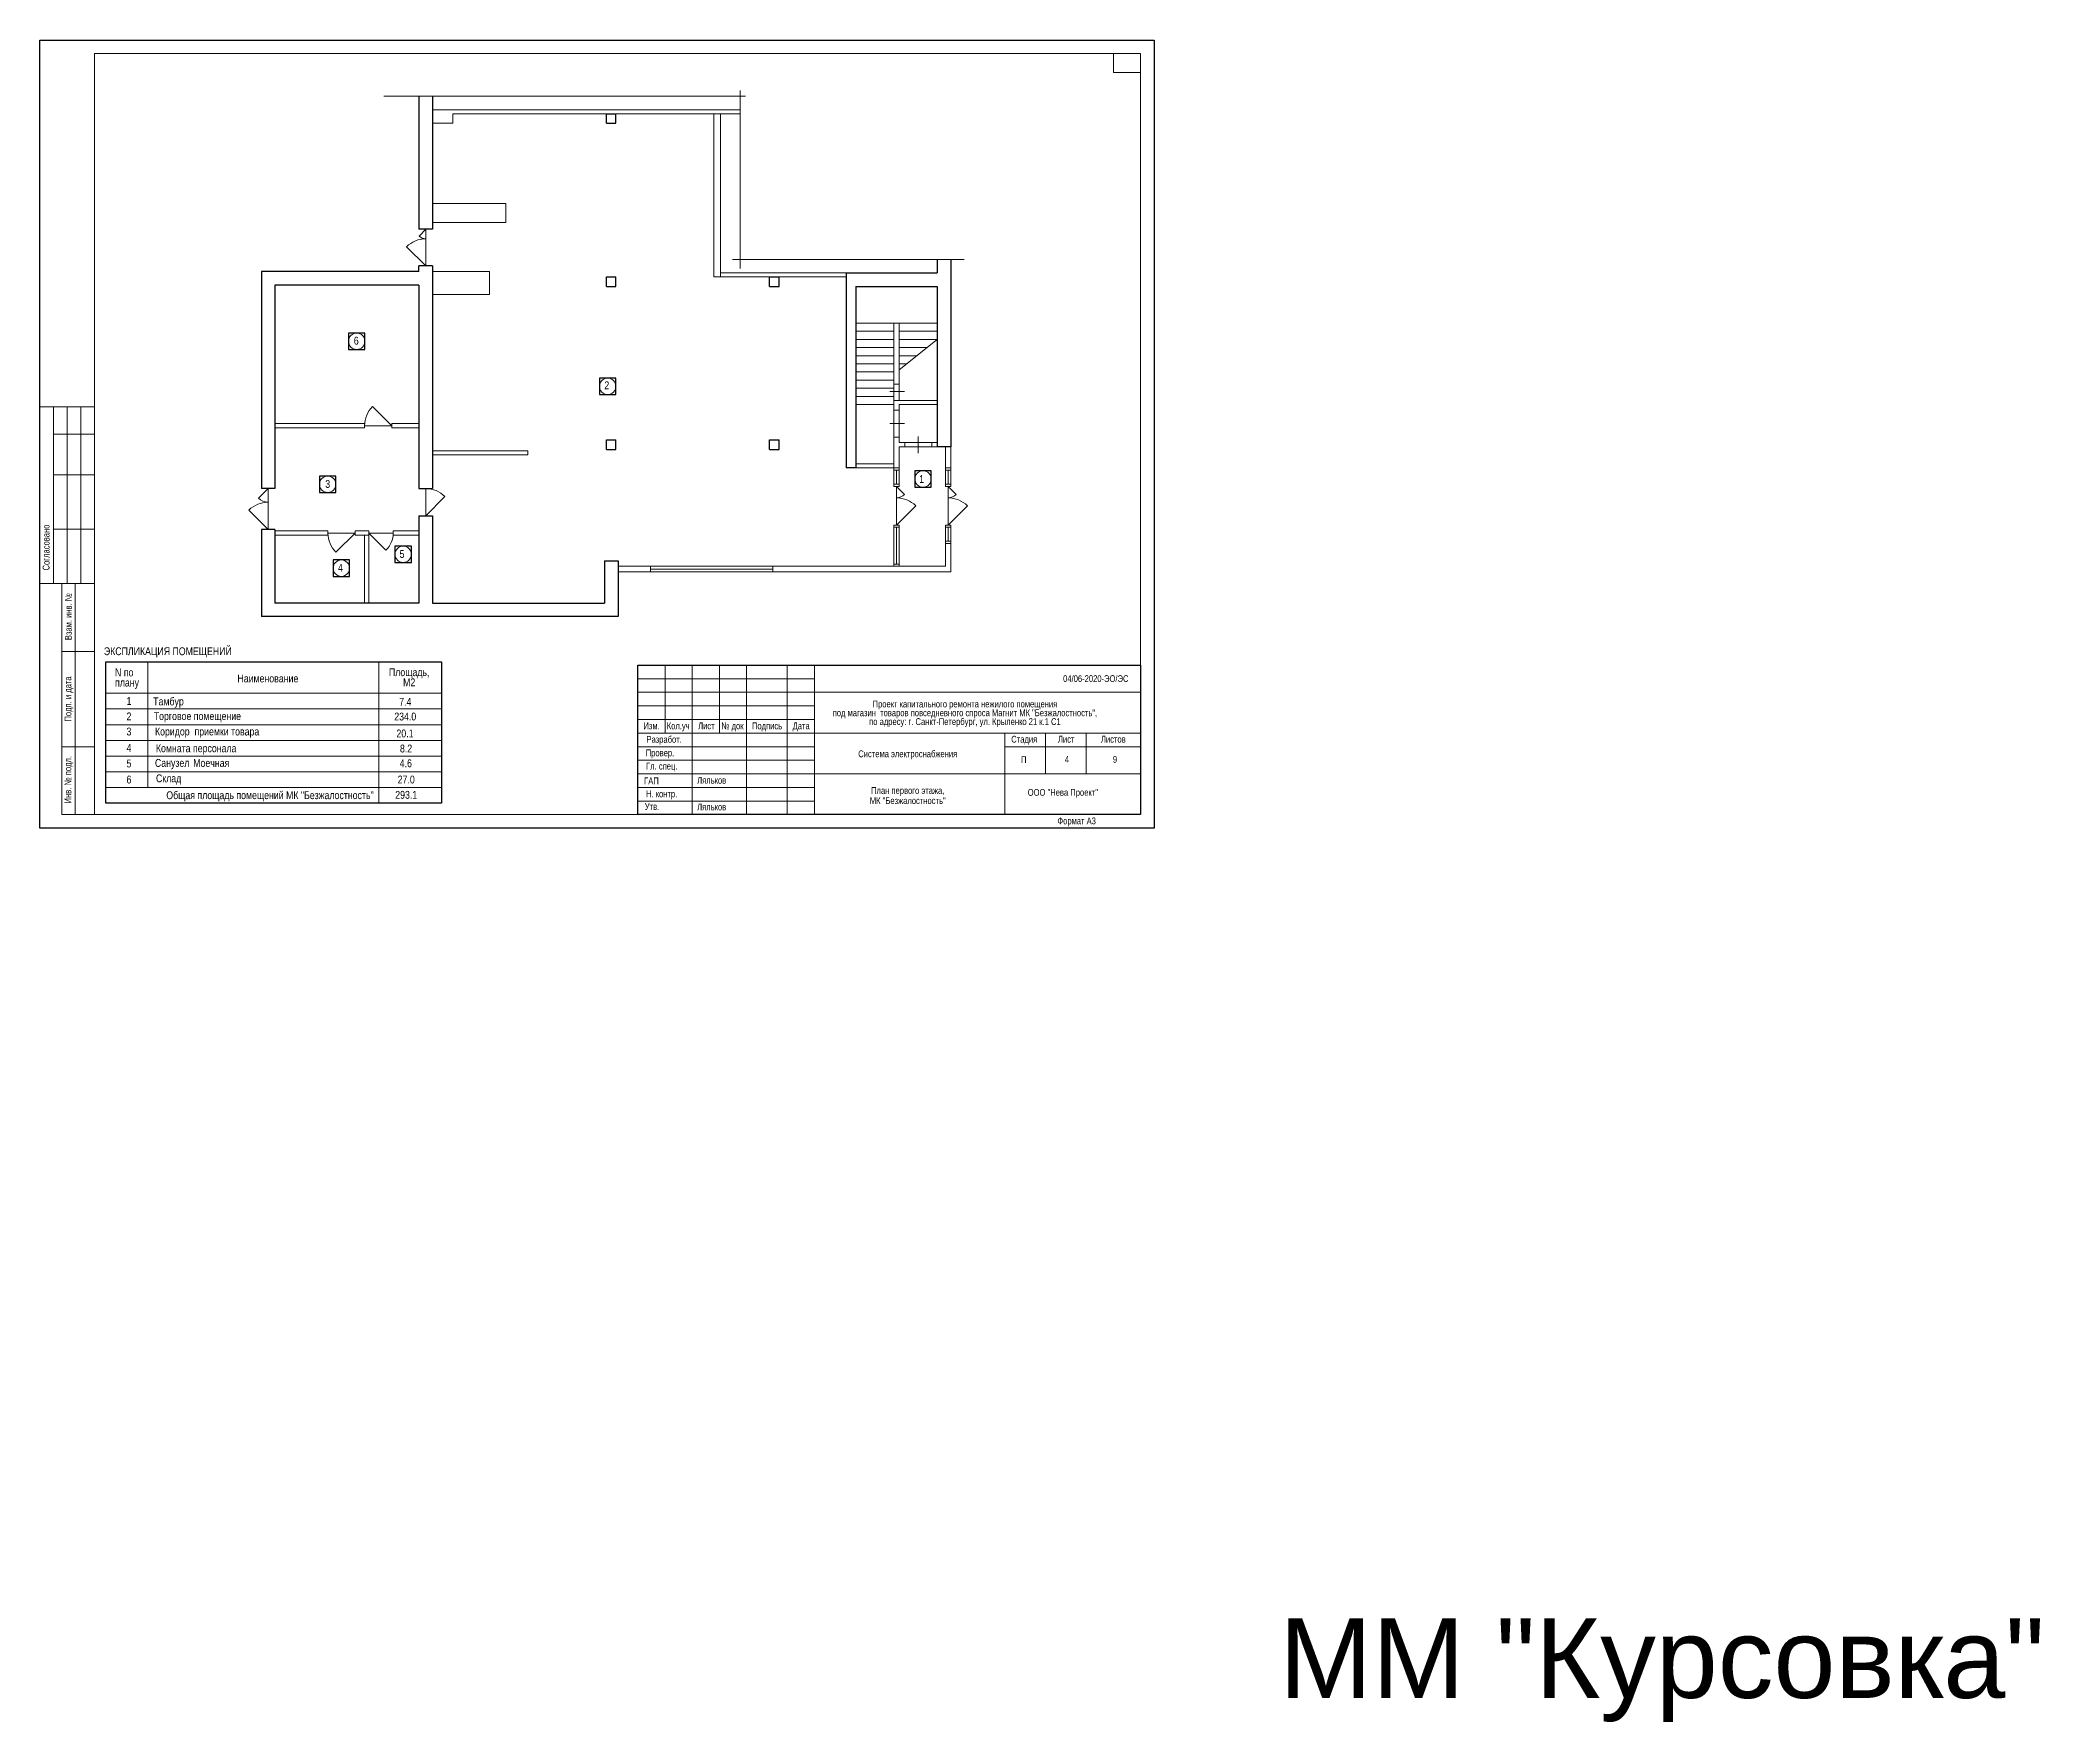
# Model space of a CAD drawing. Header units: metres. Extents: x -57 to 98, y -400 to -253.
# Drawn here: x -57.3 to 16.3, y -314.8 to -252.9 of the extents above; entities that cross this region are included whole.
import ezdxf
from ezdxf.enums import TextEntityAlignment as Align

# ---------------------------------------------------------------- set-up
doc = ezdxf.new("R2010")
doc.units = ezdxf.units.M
doc.header["$MEASUREMENT"] = 0
for name, color, linetype in [('YOLO_FRAME', 1, 'Continuous'), ('YOLO_STAMP', 1, 'Continuous'), ('YOLO_TABLE', 1, 'Continuous')]:
    doc.layers.add(name, color=color, linetype=linetype)
doc.styles.add('Style-Arial', font='arial.ttf')

msp = doc.modelspace()

# ---------------------------------------------------------------- linework, layer by layer
at = {"color": 7, "linetype": 'Continuous', "lineweight": 0}
for p, q in [((-57.316, -252.897), (-16.316, -252.897)), ((-57.316, -281.897), (-57.316, -252.897)), ((-16.316, -252.897), (-16.316, -281.897)), ((-31.355, -254.96), (-44.664, -254.96)), ((-31.554, -254.759), (-31.554, -261.303)), ((-43.827, -260.504), (-43.12, -261.211)), ((-43.12, -259.861), (-43.367, -260.108)), ((-43.12, -259.861), (-43.12, -261.211)), ((-23.303, -260.978), (-31.827, -260.978)), ((-27.295, -263.311), (-24.295, -263.311)), ((-27.295, -263.611), (-25.895, -263.611)), ((-27.295, -263.911), (-25.895, -263.911)), ((-27.295, -264.211), (-25.895, -264.211)), ((-25.695, -263.611), (-24.295, -263.611)), ((-24.295, -263.911), (-25.695, -265.028)), ((-25.695, -263.911), (-24.295, -263.911)), ((-25.695, -264.211), (-24.671, -264.211)), ((-27.295, -264.511), (-25.895, -264.511)), ((-27.295, -264.811), (-25.895, -264.811)), ((-25.695, -264.511), (-25.046, -264.511)), ((-25.695, -264.811), (-25.422, -264.811)), ((-27.295, -265.111), (-25.895, -265.111)), ((-27.295, -265.411), (-25.895, -265.411)), ((-25.895, -265.561), (-25.895, -266.161)), ((-25.695, -265.561), (-25.695, -266.161)), ((-44.37, -267.086), (-45.077, -266.379)), ((-27.295, -265.711), (-25.895, -265.711)), ((-27.295, -266.011), (-25.895, -266.011)), ((-27.295, -266.311), (-25.895, -266.311)), ((-26.047, -265.827), (-25.504, -265.827)), ((-45.37, -267.086), (-44.37, -267.086)), ((-26.047, -267.011), (-25.504, -267.011)), ((-25.895, -267.511), (-25.895, -266.511)), ((-25.695, -266.511), (-25.695, -267.511)), ((-25.495, -267.711), (-24.495, -267.711)), ((-25.495, -267.861), (-24.495, -267.861)), ((-24.995, -267.487), (-24.995, -268.102)), ((-25.895, -268.721), (-25.895, -269.241)), ((-25.795, -268.721), (-25.795, -269.241)), ((-25.795, -269.321), (-25.795, -270.741)), ((-25.795, -269.321), (-25.498, -269.618)), ((-25.695, -268.721), (-25.695, -269.241)), ((-23.995, -268.721), (-23.995, -269.241)), ((-23.895, -268.721), (-23.895, -269.241)), ((-23.895, -269.321), (-23.895, -270.741)), ((-23.895, -269.321), (-23.598, -269.618)), ((-23.795, -268.721), (-23.795, -269.241)), ((-48.92, -269.401), (-49.273, -269.754)), ((-48.92, -269.401), (-48.92, -270.901)), ((-43.12, -269.401), (-43.12, -270.401)), ((-43.12, -270.401), (-42.413, -269.694)), ((-25.088, -270.034), (-25.795, -270.741)), ((-23.188, -270.034), (-23.895, -270.741)), ((-49.627, -270.194), (-48.92, -270.901)), ((-25.895, -270.821), (-25.895, -272.261)), ((-25.795, -270.821), (-25.795, -272.181)), ((-25.695, -270.821), (-25.695, -272.261)), ((-23.995, -270.821), (-23.995, -271.341)), ((-23.895, -271.341), (-23.895, -270.821)), ((-23.795, -271.341), (-23.795, -270.821)), ((-45.72, -271.036), (-46.72, -271.036)), ((-45.72, -271.036), (-46.427, -271.743)), ((-44.32, -271.036), (-45.22, -271.036)), ((-45.22, -271.036), (-44.584, -271.672)), ((-30.345, -272.261), (-34.845, -272.261)), ((-34.845, -272.361), (-30.345, -272.361)), ((-30.345, -272.461), (-34.845, -272.461)), ((-35.316, -276.397), (-28.816, -276.397)), ((-35.316, -276.897), (-28.816, -276.897)), ((-35.316, -277.397), (-28.816, -277.397)), ((-54.894, -277.51), (-42.54, -277.51)), ((-54.894, -278.087), (-42.54, -278.087)), ((-54.894, -278.665), (-42.54, -278.665)), ((-35.316, -278.897), (-28.816, -278.897)), ((-54.894, -279.242), (-42.54, -279.242)), ((-35.316, -279.397), (-28.816, -279.397)), ((-54.894, -279.82), (-42.54, -279.82)), ((-54.894, -280.397), (-42.54, -280.397)), ((-35.316, -279.897), (-28.816, -279.897)), ((-35.316, -280.397), (-28.816, -280.397)), ((-35.316, -280.897), (-28.816, -280.897)), ((-16.316, -281.897), (-57.316, -281.897))]:
    msp.add_line(p, q, dxfattribs=at)
at = {"color": 7, "linetype": 'Continuous', "lineweight": 13}
for p, q in [((-55.316, -253.397), (-16.816, -253.397)), ((-55.316, -253.397), (-55.316, -281.397)), ((-17.816, -253.397), (-17.816, -254.097)), ((-16.816, -253.397), (-16.816, -281.397)), ((-17.816, -254.097), (-16.816, -254.097)), ((-42.87, -255.461), (-31.554, -255.461)), ((-42.12, -255.961), (-42.87, -255.961)), ((-42.12, -255.611), (-31.554, -255.611)), ((-42.12, -255.611), (-42.12, -255.961)), ((-32.52, -255.611), (-32.52, -261.611)), ((-32.27, -255.611), (-32.27, -261.611)), ((-40.17, -258.911), (-42.87, -258.911)), ((-40.17, -258.911), (-40.17, -259.611)), ((-40.17, -259.611), (-42.87, -259.611)), ((-40.77, -261.411), (-42.87, -261.411)), ((-40.77, -261.411), (-40.77, -262.261)), ((-27.645, -261.611), (-32.52, -261.611)), ((-27.645, -261.461), (-32.27, -261.461)), ((-40.77, -262.261), (-42.87, -262.261)), ((-25.895, -265.561), (-25.895, -263.311)), ((-25.695, -265.561), (-25.695, -263.311)), ((-25.895, -265.561), (-25.695, -265.561)), ((-57.316, -266.397), (-55.316, -266.397)), ((-57.316, -266.397), (-57.316, -272.897)), ((-56.816, -266.397), (-56.816, -272.897)), ((-56.316, -266.397), (-56.316, -272.897)), ((-55.816, -266.397), (-55.816, -272.897)), ((-25.895, -266.511), (-25.895, -266.161)), ((-25.895, -266.161), (-24.295, -266.161)), ((-25.695, -266.511), (-25.695, -266.311)), ((-25.695, -266.311), (-24.295, -266.311)), ((-48.67, -267.011), (-45.37, -267.011)), ((-45.37, -267.011), (-45.37, -267.161)), ((-44.37, -267.011), (-44.37, -267.161)), ((-44.37, -267.011), (-43.37, -267.011)), ((-25.895, -266.511), (-25.695, -266.511)), ((-56.816, -267.397), (-55.316, -267.397)), ((-48.67, -267.161), (-45.37, -267.161)), ((-44.37, -267.161), (-43.37, -267.161)), ((-25.895, -267.511), (-25.695, -267.511)), ((-25.695, -267.711), (-25.695, -267.511)), ((-25.695, -267.711), (-25.495, -267.711)), ((-25.695, -267.861), (-25.495, -267.861)), ((-25.495, -267.861), (-25.495, -267.711)), ((-24.495, -267.861), (-24.495, -267.711)), ((-24.495, -267.711), (-24.295, -267.711)), ((-24.495, -267.861), (-24.295, -267.861)), ((-39.37, -268.011), (-42.87, -268.011)), ((-39.37, -268.161), (-42.87, -268.161)), ((-39.37, -268.011), (-39.37, -268.161)), ((-27.295, -268.491), (-25.895, -268.491)), ((-56.816, -268.897), (-55.316, -268.897)), ((-27.295, -268.641), (-25.695, -268.641)), ((-56.816, -270.897), (-55.316, -270.897)), ((-48.67, -270.961), (-46.72, -270.961)), ((-48.67, -271.111), (-46.72, -271.111)), ((-46.72, -270.961), (-46.72, -271.111)), ((-45.72, -270.961), (-45.72, -271.111)), ((-45.72, -270.961), (-45.22, -270.961)), ((-45.72, -271.111), (-45.22, -271.111)), ((-45.37, -271.111), (-45.37, -273.611)), ((-45.22, -270.961), (-45.22, -273.611)), ((-44.32, -270.961), (-44.32, -271.111)), ((-44.32, -270.961), (-43.37, -270.961)), ((-44.32, -271.111), (-43.37, -271.111)), ((-23.995, -271.341), (-23.995, -272.261)), ((-23.795, -271.341), (-23.795, -272.461)), ((-36.045, -272.261), (-34.845, -272.261)), ((-34.845, -272.261), (-34.845, -272.461)), ((-30.345, -272.261), (-30.345, -272.461)), ((-30.345, -272.261), (-23.995, -272.261)), ((-57.316, -272.897), (-55.316, -272.897)), ((-56.016, -281.397), (-56.016, -272.897)), ((-36.045, -272.461), (-34.845, -272.461)), ((-30.345, -272.461), (-23.795, -272.461)), ((-56.516, -275.397), (-55.316, -275.397)), ((-54.894, -275.777), (-42.54, -275.777)), ((-54.894, -275.777), (-54.894, -280.975)), ((-53.347, -275.777), (-53.347, -280.397)), ((-44.85, -275.777), (-44.85, -280.975)), ((-42.54, -275.777), (-42.54, -280.975)), ((-35.316, -275.897), (-16.816, -275.897)), ((-35.316, -275.897), (-35.316, -281.397)), ((-34.316, -275.897), (-34.316, -278.397)), ((-33.316, -275.897), (-33.316, -281.397)), ((-32.316, -275.897), (-32.316, -278.397)), ((-31.316, -275.897), (-31.316, -281.397)), ((-29.816, -275.897), (-29.816, -281.397)), ((-28.816, -275.897), (-28.816, -281.397)), ((-54.894, -276.932), (-42.54, -276.932)), ((-28.816, -276.897), (-16.816, -276.897)), ((-35.316, -277.897), (-28.816, -277.897)), ((-56.516, -278.897), (-55.316, -278.897)), ((-35.316, -278.397), (-16.816, -278.397)), ((-21.816, -278.897), (-16.816, -278.897)), ((-28.816, -279.897), (-16.816, -279.897)), ((-54.894, -280.975), (-42.54, -280.975)), ((-55.755, -281.397), (-16.816, -281.397))]:
    msp.add_line(p, q, dxfattribs=at)
at = {"color": 7, "linetype": 'Continuous', "lineweight": 30}
for p, q in [((-43.37, -254.96), (-43.37, -259.861)), ((-42.87, -254.96), (-42.87, -259.861)), ((-36.47, -255.611), (-36.12, -255.611)), ((-36.47, -255.961), (-36.47, -255.611)), ((-36.47, -255.961), (-36.12, -255.961)), ((-36.12, -255.961), (-36.12, -255.611)), ((-42.87, -259.861), (-43.37, -259.861)), ((-42.87, -261.211), (-43.37, -261.211)), ((-43.37, -261.411), (-43.37, -261.211)), ((-42.87, -261.211), (-42.87, -269.401)), ((-24.295, -260.978), (-24.295, -261.461)), ((-23.795, -260.978), (-23.795, -267.861)), ((-43.37, -261.411), (-49.17, -261.411)), ((-49.17, -261.411), (-49.17, -269.401)), ((-48.67, -261.911), (-48.67, -269.401)), ((-43.37, -261.911), (-48.67, -261.911)), ((-43.37, -261.911), (-43.37, -269.401)), ((-36.47, -261.611), (-36.12, -261.611)), ((-36.47, -261.961), (-36.47, -261.611)), ((-36.47, -261.961), (-36.12, -261.961)), ((-36.12, -261.961), (-36.12, -261.611)), ((-30.47, -261.611), (-30.12, -261.611)), ((-30.47, -261.961), (-30.47, -261.611)), ((-30.47, -261.961), (-30.12, -261.961)), ((-30.12, -261.961), (-30.12, -261.611)), ((-27.645, -261.461), (-27.645, -268.641)), ((-27.645, -261.461), (-24.295, -261.461)), ((-27.295, -261.961), (-27.295, -268.641)), ((-27.295, -261.961), (-24.295, -261.961)), ((-24.295, -261.961), (-24.295, -267.861)), ((-36.47, -267.611), (-36.12, -267.611)), ((-36.47, -267.961), (-36.47, -267.611)), ((-36.12, -267.961), (-36.12, -267.611)), ((-30.47, -267.611), (-30.12, -267.611)), ((-30.47, -267.961), (-30.47, -267.611)), ((-30.12, -267.961), (-30.12, -267.611)), ((-23.795, -267.861), (-24.295, -267.861)), ((-36.47, -267.961), (-36.12, -267.961)), ((-30.47, -267.961), (-30.12, -267.961)), ((-27.295, -268.641), (-27.645, -268.641)), ((-48.67, -269.401), (-49.17, -269.401)), ((-43.37, -269.401), (-42.87, -269.401)), ((-43.37, -270.401), (-42.87, -270.401)), ((-43.37, -270.401), (-43.37, -273.611)), ((-42.87, -270.401), (-42.87, -273.611)), ((-48.67, -270.901), (-49.17, -270.901)), ((-49.17, -270.901), (-49.17, -274.111)), ((-48.67, -270.901), (-48.67, -273.611)), ((-36.545, -272.061), (-36.545, -273.611)), ((-36.545, -272.061), (-36.045, -272.061)), ((-36.045, -272.061), (-36.045, -274.111)), ((-43.37, -273.611), (-48.67, -273.611)), ((-42.87, -273.611), (-36.545, -273.611)), ((-36.045, -274.111), (-49.17, -274.111))]:
    msp.add_line(p, q, dxfattribs=at)
at = {"color": 7, "linetype": 'Continuous', "lineweight": 13, "flags": 128}
for points in [[(-25.695, -267.861), (-25.695, -268.721), (-25.895, -268.721), (-25.895, -267.511)], [(-23.795, -267.861), (-23.795, -268.721), (-23.995, -268.721), (-23.995, -267.861)], [(-23.995, -268.641), (-23.795, -268.641)], [(-23.795, -271.341), (-23.995, -271.341)], [(-23.995, -271.421), (-23.795, -271.421)], [(-25.895, -272.261), (-25.895, -272.181), (-25.895, -272.181), (-25.695, -272.181), (-25.695, -272.261)], [(-55.316, -281.397), (-56.516, -281.397), (-56.516, -272.897)], [(-21.816, -278.397), (-21.816, -281.397)], [(-20.316, -278.397), (-20.316, -279.897)], [(-18.816, -278.397), (-18.816, -279.897)]]:
    msp.add_lwpolyline(points, dxfattribs=at)
for points in [[(-25.895, -269.241), (-25.695, -269.241), (-25.695, -269.321), (-25.895, -269.321), (-25.895, -269.241)], [(-23.995, -269.241), (-23.795, -269.241), (-23.795, -269.321), (-23.995, -269.321), (-23.995, -269.241)], [(-25.895, -270.741), (-25.695, -270.741), (-25.695, -270.821), (-25.895, -270.821), (-25.895, -270.741)], [(-23.995, -270.741), (-23.795, -270.741), (-23.795, -270.821), (-23.995, -270.821), (-23.995, -270.741)]]:
    msp.add_lwpolyline(points, close=True, dxfattribs=at)
at = {"color": 7, "linetype": 'Continuous', "lineweight": 13}
for centre in [(-45.659, -263.98), (-36.427, -265.64), (-46.729, -269.241), (-24.819, -269.047), (-43.951, -271.818), (-46.225, -272.329)]:
    msp.add_circle(centre, 0.302, dxfattribs=at)
at = {"color": 7, "linetype": 'Continuous', "lineweight": 0}
for centre, radius, start, end in [((-43.12, -261.211), 1, 90, 135), ((-43.12, -259.861), 0.35, 225, 270), ((-44.37, -267.086), 1, 135, 180), ((-48.92, -270.901), 1, 90, 135), ((-48.92, -269.401), 0.5, 225, 270), ((-43.12, -270.401), 1, 45, 90), ((-25.795, -269.321), 0.42, 270, 315), ((-25.795, -270.741), 1, 45, 90), ((-23.895, -269.321), 0.42, 270, 315), ((-23.895, -270.741), 1, 45, 90), ((-45.72, -271.036), 1, 180, 225), ((-45.22, -271.036), 0.9, 315, 0)]:
    msp.add_arc(centre, radius, start, end, dxfattribs=at)
at = {"layer": 'YOLO_FRAME'}
msp.add_lwpolyline([(-57.316, -252.897), (-16.316, -252.897), (-16.316, -281.897), (-57.316, -281.897)], close=True, dxfattribs=at)
at = {"layer": 'YOLO_STAMP'}
msp.add_lwpolyline([(-35.316, -275.897), (-16.816, -275.897), (-16.816, -281.397), (-35.316, -281.397)], close=True, dxfattribs=at)
at = {"layer": 'YOLO_TABLE'}
for points in [[(-45.961, -264.282), (-45.356, -264.282), (-45.356, -263.678), (-45.961, -263.678)], [(-36.729, -265.942), (-36.125, -265.942), (-36.125, -265.338), (-36.729, -265.338)], [(-47.031, -269.543), (-46.426, -269.543), (-46.426, -268.939), (-47.031, -268.939)], [(-25.121, -269.349), (-24.517, -269.349), (-24.517, -268.745), (-25.121, -268.745)], [(-44.254, -272.12), (-43.649, -272.12), (-43.649, -271.516), (-44.254, -271.516)], [(-46.527, -272.631), (-45.923, -272.631), (-45.923, -272.027), (-46.527, -272.027)], [(-54.894, -275.777), (-42.54, -275.777), (-42.54, -280.975), (-54.894, -280.975)]]:
    msp.add_lwpolyline(points, close=True, dxfattribs=at)

# ---------------------------------------------------------------- texts
at = {"color": 7, "linetype": 'Continuous', "lineweight": 0, "style": 'Style-Arial', "width": 0.8}
for s, height, p in [('6', 0.289, (-45.678, -263.815)), ('2', 0.289, (-36.458, -265.457)), ('3', 0.289, (-46.728, -269.084)), ('1', 0.289, (-24.873, -268.905)), ('4', 0.289, (-46.261, -272.171)), ('5', 0.289, (-43.995, -271.661)), ('1', 0.289, (-54.042, -277.074)), ('3', 0.289, (-54.042, -278.195)), ('2', 0.289, (-54.042, -277.639)), ('4', 0.289, (-54.042, -278.8)), ('20.1', 0.2888, (-43.884, -278.266)), ('5', 0.289, (-54.041, -279.37)), ('4.6', 0.2888, (-43.854, -279.363)), ('П', 0.25, (-21.116, -279.253)), ('4', 0.25, (-19.524, -279.239)), ('9', 0.25, (-17.756, -279.239)), ('6', 0.289, (-54.042, -279.961)), ('27.0', 0.2888, (-43.839, -279.961)), ('293.1', 0.2888, (-43.839, -280.525))]:
    msp.add_text(s, height=height, dxfattribs=at).set_placement(p, align=Align.TOP_CENTER)
for s, p in [('Согласовано', (-57.091, -271.569)), ('Взам. инв. №', (-56.273, -274.112)), ('Подп. и дата', (-56.286, -277.142)), ('Инв. № подл.', (-56.29, -280.11))]:
    msp.add_text(s, height=0.25, rotation=90, dxfattribs=at).set_placement(p, align=Align.MIDDLE_CENTER)
at = {"color": 7, "lineweight": 13, "style": 'Style-Arial', "width": 0.8}
msp.add_text('ЭКСПЛИКАЦИЯ ПОМЕЩЕНИЙ ', height=0.28875, dxfattribs=at).set_placement((-52.567, -275.385), align=Align.MIDDLE_CENTER)
at = {"color": 7, "linetype": 'Continuous', "lineweight": 13, "style": 'Style-Arial', "width": 0.8}
msp.add_text('04/06-2020-ЭО/ЭС', height=0.25, dxfattribs=at).set_placement((-18.463, -276.267), align=Align.TOP_CENTER)
at = {"color": 7, "linetype": 'Continuous', "lineweight": 0, "style": 'Style-Arial', "width": 0.8}
for s, height, p in [('Тамбур', 0.2888, (-53.149, -277.086)), ('Торговое помещение ', 0.28875, (-53.13, -277.628)), ('Санузел', 0.2888, (-53.086, -279.35))]:
    msp.add_text(s, height=height, dxfattribs=at).set_placement(p, align=Align.TOP_LEFT)
at = {"color": 7, "linetype": 'Continuous', "lineweight": 13, "style": 'Style-Arial', "width": 0.8}
for s, height, p in [('7.4', 0.2888, (-44.097, -277.101)), ('234.0', 0.2888, (-44.278, -277.643)), ('8.2', 0.2888, (-44.069, -278.82)), ('Общая площадь помещений МК "Безжалостность"', 0.28875, (-52.667, -280.538)), ('ООО "Нева Проект"', 0.25, (-20.969, -280.453))]:
    msp.add_text(s, height=height, dxfattribs=at).set_placement(p, align=Align.TOP_LEFT)
at = {"color": 7, "linetype": 'Continuous', "lineweight": 0, "style": 'Style-Arial', "width": 0.8}
for s, p in [('Изм.', (-34.809, -278.132)), ('Кол.уч', (-33.831, -278.132)), ('Лист', (-32.793, -278.132)), ('№ док', (-31.834, -278.132)), ('Подпись', (-30.56, -278.132)), ('Дата', (-29.305, -278.132)), ('Разработ.', (-34.347, -278.628)), ('Стадия', (-21.097, -278.622)), ('Лист', (-19.553, -278.622)), ('Листов', (-17.819, -278.622)), ('Провер.', (-34.501, -279.125)), ('Гл. спец.', (-34.435, -279.613)), ('ГАП', (-34.814, -280.154)), ('Утв.', (-34.796, -281.099)), ('Н. контр.', (-34.44, -280.632)), ('Формат А3', (-19.168, -281.628))]:
    msp.add_text(s, height=0.25, dxfattribs=at).set_placement(p, align=Align.MIDDLE_CENTER)
at = {"color": 7, "lineweight": 13, "style": 'Style-Arial', "width": 0.8}
for p in [(-33.133, -280.009), (-33.133, -280.988)]:
    msp.add_text('Ляльков', height=0.25, dxfattribs=at).set_placement(p, align=Align.TOP_LEFT)
at = {"color": 7, "linetype": 'Continuous', "lineweight": 13, "style": 'Style-Arial'}
for s, insert, char_height, attachment_point, line_spacing_factor in [('\\H1x;\\W0.8;N по \\Pплану', (-54.554, -276.395), 0.28875, 4, 0.776524), ('\\H1x;\\W0.8;Наименование', (-50.05, -276.388), 0.28875, 4, 0.6), ('\\H1x;\\W0.8;Проект капитального ремонта нежилого помещения \\Pпод магазин  товаров повседневного спроса Магнит МК "Безжалостность",\\Pпо адресу: г. Санкт-Петербург, ул. Крыленко 21 к.1 С1', (-23.279, -277.202), 0.25, 2, 0.776524), (' ММ "Курсовка"', (1.804, -312.871), 2.93369, 5, 0.776524)]:
    msp.add_mtext(s, dxfattribs=dict(at, insert=insert, char_height=char_height, attachment_point=attachment_point, line_spacing_factor=line_spacing_factor))
at = {"color": 7, "linetype": 'Continuous', "lineweight": 0, "style": 'Style-Arial'}
for s, insert, char_height, attachment_point, line_spacing_factor in [('\\H1x;\\W0.8;Площадь,\\PМ2', (-43.73, -276.012), 0.28875, 2, 0.776524), ('\\H1x;\\W0.8;Коридор  приемки товара', (-51.165, -278.195), 0.28875, 2, 0.6), ('\\H1x;\\W0.8;Комната персонала ', (-53.05, -278.811), 0.28875, 1, 0.6), ('\\H1.000000x;\\W0.800000;Моечная ', (-51.677, -279.353), 0.28875, 1, 0.60241), ('{\\W0.8;Система электроснабжения}', (-25.384, -279.197), 0.25, 5, 0.9), ('\\H1.000000x;\\W0.800000;Склад ', (-53.047, -279.916), 0.28875, 1, 0.60241), ('\\H1x;\\W0.8;План первого этажа,\\PМК "Безжалостность"', (-25.384, -280.697), 0.25, 5, 0.9)]:
    msp.add_mtext(s, dxfattribs=dict(at, insert=insert, char_height=char_height, attachment_point=attachment_point, line_spacing_factor=line_spacing_factor))

doc.saveas('drawing.dxf')
